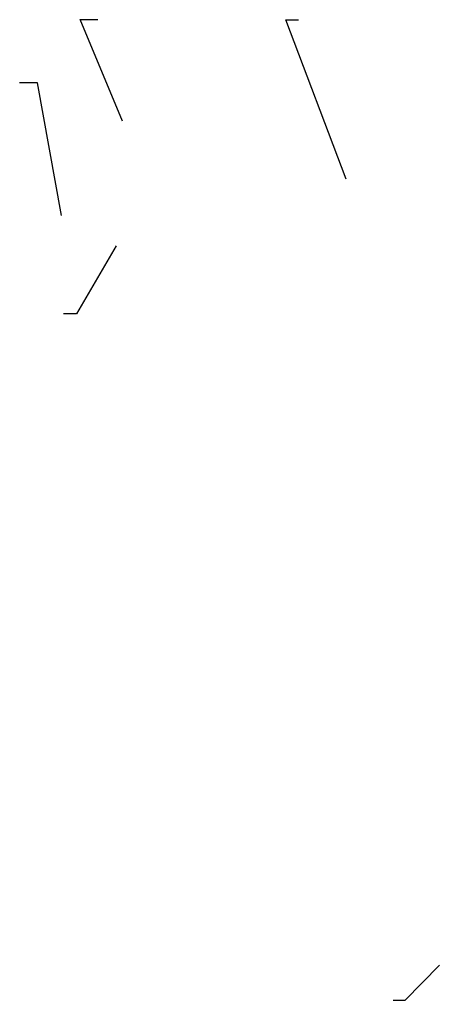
# Paper-space layout 'Layout1' of a CAD drawing. Extents: x 7.9 to 18.7, y 5.3 to 30.5.
import ezdxf

# ---------------------------------------------------------------- set-up
doc = ezdxf.new("R2010")
doc.units = 0
doc.header["$LTSCALE"] = 0.333325
doc.layers.add('DIM-TXT', color=7, linetype='CONTINUOUS')

psp = doc.layouts.get("Layout1")

# ---------------------------------------------------------------- linework, layer by layer
at = {"layer": 'DIM-TXT', "color": 0, "linetype": 'CONTINUOUS', "extrusion": (0, 0, -1), "flags": 128}
for points in [[(-10.507, 27.904), (-9.423, 30.515), (-9.874, 30.515)], [(-16.265, 26.406), (-14.712, 30.509), (-15.036, 30.509)], [(-10.345, 24.695), (-9.329, 22.94), (-8.994, 22.94)], [(-18.666, 6.181), (-17.779, 5.276), (-17.479, 5.276)]]:
    psp.add_lwpolyline(points, dxfattribs=at)
at = {"layer": 'DIM-TXT', "color": 0, "linetype": 'CONTINUOUS', "flags": 128}
psp.add_lwpolyline([(8.94, 25.477), (8.32, 28.888), (7.862, 28.888)], dxfattribs=at)

doc.saveas('drawing.dxf')
